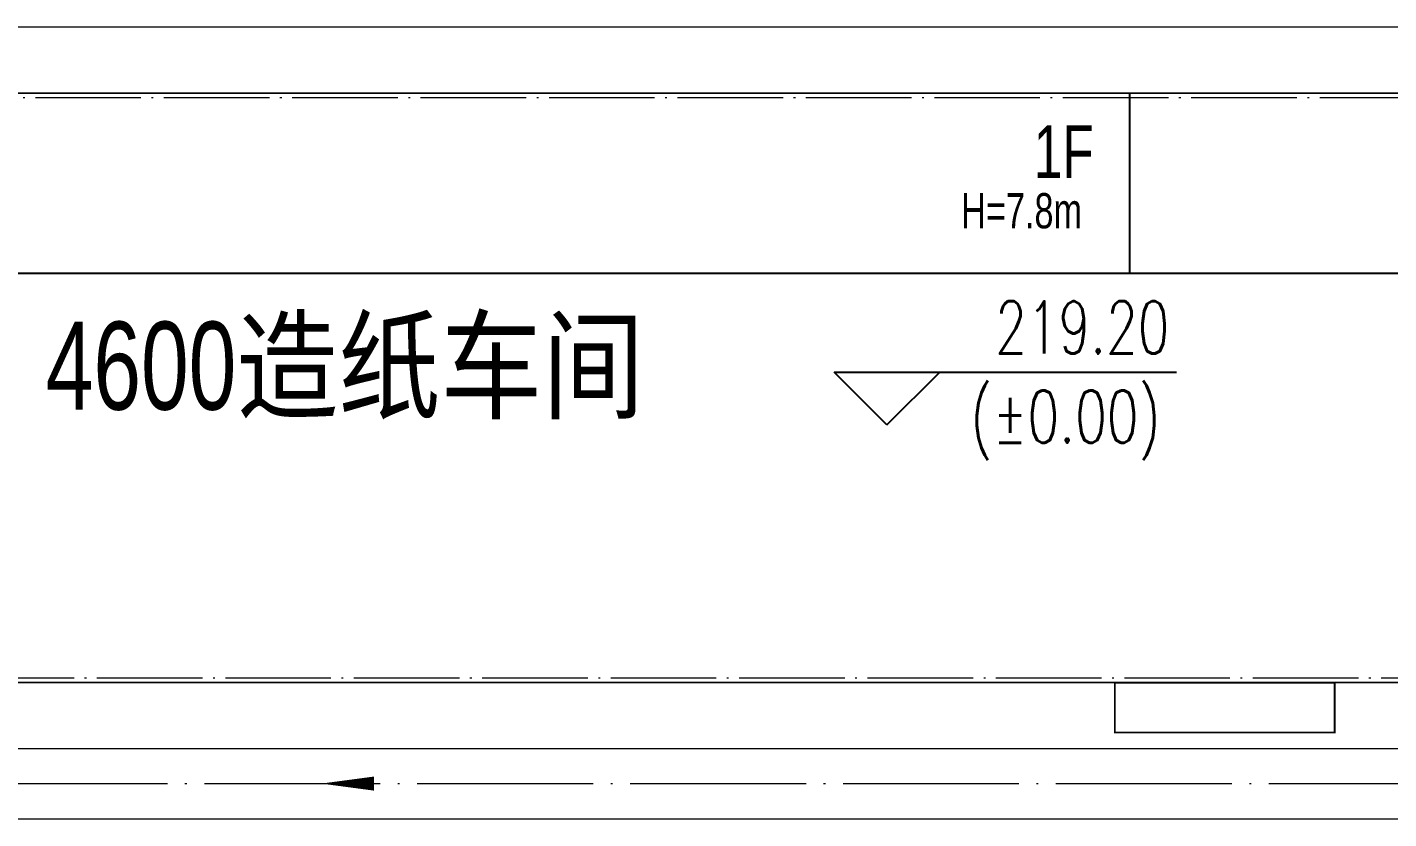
# Model space of a CAD drawing. Header units: metres. Extents: x 497148 to 498044, y 2998751 to 2999627.
# Drawn here: x 497628.4 to 497705.8, y 2999119.3 to 2999164.3 of the extents above; entities that cross this region are included whole.
import ezdxf

# ---------------------------------------------------------------- set-up
doc = ezdxf.new("R2010")
doc.units = ezdxf.units.M
doc.linetypes.add('DOTE', pattern=[2.42, 2, -0.2, 0.02, -0.2])
for name, color, linetype in [('DIM_ELEV', 3, 'Continuous'), ('DIM_SYMB', 3, 'Continuous'), ('PUB_TEXT', 7, 'Continuous'), ('建筑', 7, 'Continuous'), ('文字', 255, 'Continuous'), ('新建建筑', 2, 'Continuous')]:
    doc.layers.add(name, color=color, linetype=linetype)
doc.layers.add('建筑轴线', color=1, linetype='DOTE', lineweight=15, plot=False)
doc.layers.add('道路', color=4, linetype='Continuous', lineweight=15)
doc.layers.add('道路中线', color=1, linetype='DOTE', lineweight=13)
doc.styles.add('_TCH_DIM', font='SIMPLEX', dxfattribs={"bigfont": 'GBCBIG'})
doc.styles.add('亨利项目总图布置_2022_8_8_t3--03$0$亨利项目总图布置_2022_8_8_t3--02$0$CEC', font='ARIALN.TTF')

# ---------------------------------------------------------------- blocks, each defined once
blk = doc.blocks.new('新块')
at = {"color": 0}
blk.add_line((497690.184, 2999127.083), (497702.684, 2999127.083), dxfattribs=at)
at = {"layer": 'DIM_ELEV', "color": 0}
for p, q in [((497677.235, 2999141.732), (497674.235, 2999144.732)), ((497674.235, 2999144.732), (497693.69, 2999144.732)), ((497677.235, 2999141.732), (497680.235, 2999144.732))]:
    blk.add_line(p, q, dxfattribs=at)
at = {"layer": 'DIM_SYMB', "linetype": 'Continuous'}
blk.add_lwpolyline([(497660.098, 2999121.333, 0, 0, 0), (497645.082, 2999121.333, 0, 0.8, 0), (497648.082, 2999121.333, 0, 0, 0)], format="xyseb", dxfattribs=at)
at = {"layer": '建筑'}
blk.add_line((497691.034, 2999150.333), (497691.034, 2999160.583), dxfattribs=at)
at = {"layer": '建筑', "flags": 128}
blk.add_lwpolyline([(497762.684, 2999150.333), (497570.184, 2999150.332)], dxfattribs=at)
at = {"layer": '建筑轴线', "ltscale": 3}
blk.add_lwpolyline([(497570.434, 2999160.333), (497762.434, 2999160.333), (497762.434, 2999127.333), (497570.434, 2999127.333)], close=True, dxfattribs=at)
at = {"layer": '新建建筑', "linetype": 'Continuous', "const_width": 0.1}
blk.add_lwpolyline([(497570.184, 2999127.083), (497582.184, 2999127.083), (497582.184, 2999124.233), (497612.384, 2999124.233), (497612.384, 2999127.083), (497690.184, 2999127.083), (497690.184, 2999124.233), (497702.684, 2999124.233), (497702.684, 2999127.083), (497762.684, 2999127.083), (497762.684, 2999160.583), (497570.184, 2999160.583)], close=True, dxfattribs=at)
at = {"layer": '道路', "linetype": 'ByBlock', "lineweight": 0, "ltscale": 0.2}
for p, q in [((497740.934, 2999164.333), (497576.779, 2999164.333)), ((497576.82, 2999123.333), (497740.934, 2999123.333)), ((497576.859, 2999119.333), (497758.434, 2999119.333))]:
    blk.add_line(p, q, dxfattribs=at)
at = {"layer": '道路中线', "ltscale": 5}
blk.add_line((497565.839, 2999121.333), (497924.934, 2999121.333), dxfattribs=at)
at = {"layer": 'PUB_TEXT', "color": 0, "style": '_TCH_DIM', "width": 0.705882}
for s, p in [('219.20', (497683.39, 2999145.782)), ('(%%P0.00)', (497681.99, 2999140.707))]:
    blk.add_text(s, height=2.975, dxfattribs=at).set_placement(p)
at = {"layer": '文字', "color": 7, "style": '亨利项目总图布置_2022_8_8_t3--03$0$亨利项目总图布置_2022_8_8_t3--02$0$CEC', "width": 0.85}
for s, height, p in [('1F', 3, (497685.585, 2999155.758)), ('H=7.8m', 2, (497681.454, 2999152.901)), ('4600造纸车间', 5, (497629.427, 2999142.591))]:
    blk.add_text(s, height=height, dxfattribs=at).set_placement(p)

msp = doc.modelspace()

# ---------------------------------------------------------------- block references
msp.add_blockref('新块', (0, 0))

doc.saveas('drawing.dxf')
